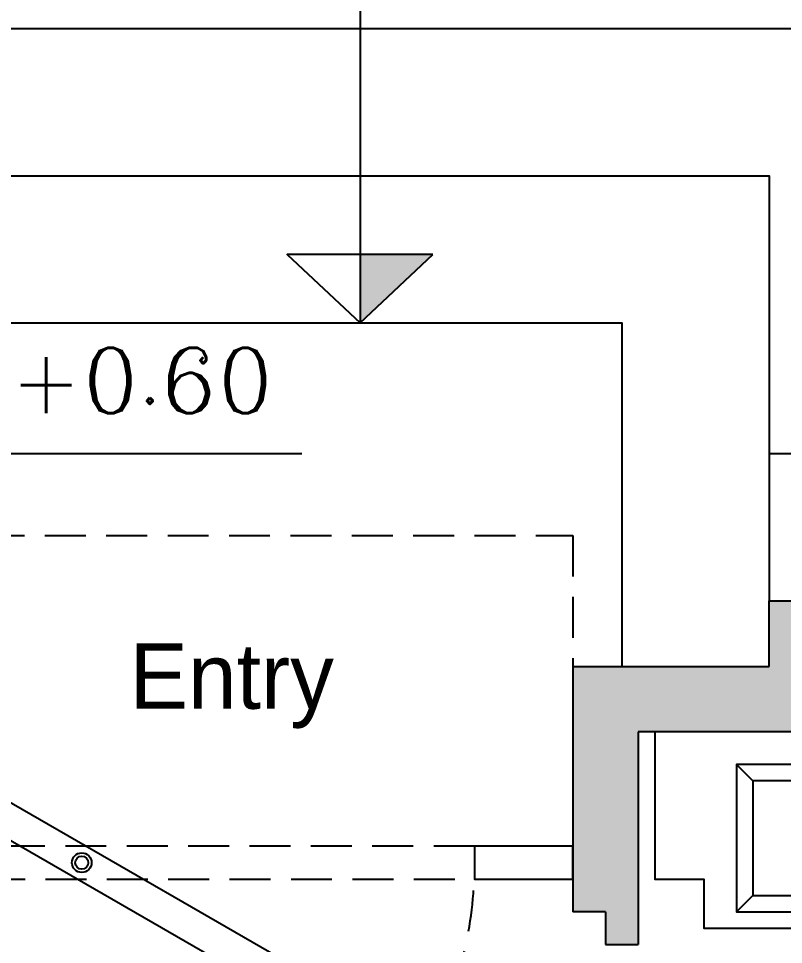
# Model space of a CAD drawing. Header units: millimetres. Extents: x 118878 to 201916, y 10986 to 20993.
# Drawn here: x 180451.7 to 180685.3, y 17868 to 18151 of the extents above; entities that cross this region are included whole.
import ezdxf

# ---------------------------------------------------------------- set-up
doc = ezdxf.new("R2010")
doc.units = ezdxf.units.MM
doc.header["$LTSCALE"] = 100
doc.linetypes.add('HIDDEN2', pattern=[0.1875, 0.125, -0.0625])
for name, color, linetype in [('0-NIVO', 51, 'Continuous'), ('1', 1, 'Continuous'), ('2', 2, 'Continuous'), ('7', 7, 'Continuous'), ('8', 8, 'HIDDEN2'), ('9', 11, 'Continuous'), ('furniture faz2', 181, 'Continuous'), ('text', 201, 'Continuous')]:
    doc.layers.add(name, color=color, linetype=linetype)
doc.styles.add('ROMANC', font='ROMANC.SHX')
doc.styles.add('SHEET', font='andlso.ttf')

# ---------------------------------------------------------------- blocks, each defined once
blk = doc.blocks.new('d-entry')
at = {"layer": '1', "linetype": 'HIDDEN2'}
blk.add_arc((-40, 5), 120, 152.0467, 177.9533, dxfattribs=at)
at = {"layer": '2'}
for points in [[(-146.42, 60.67), (-16.52, -14.33), (-11.52, -5.67), (-141.42, 69.33)], [(-190, 0), (-160, 0), (-160, 10), (-190, 10)], [(-10.18, 0), (-0.18, 0), (-0.18, 10), (-10.18, 10)]]:
    blk.add_lwpolyline(points, close=True, dxfattribs=at)
for radius in [3, 2]:
    blk.add_circle((-40, 5), radius, dxfattribs=at)
at = {"layer": '8'}
for p, q in [((-10.18, 10), (-160, 10)), ((-160, 0), (-10.18, 0))]:
    blk.add_line(p, q, dxfattribs=at)
blk = doc.blocks.new('SSS-12')
for p, q in [((-80, 50), (-85, 55)), ((-30, 50), (-25, 55)), ((-85, 10), (-80, 15)), ((-30, 15), (-25, 10))]:
    blk.add_line(p, q)
blk.add_lwpolyline([(0, 0), (0, 45), (-15, 45), (-15, 60), (-95, 60), (-95, 45), (-180, 45), (-180, 0), (0, 0)])
for points in [[(-85, 55), (-85, 10), (-25, 10), (-25, 55)], [(-80, 50), (-80, 15), (-30, 15), (-30, 50)]]:
    blk.add_lwpolyline(points, close=True)
at = {"ltscale": 0.4}
blk.add_circle((-55, 5), 2, dxfattribs=at)
blk = doc.blocks.new('cod-03')
at = {"layer": '1'}
for points in [[(18, 0, 0.414214), (0, 18), (0, 0)], [(0, 0), (-18, 0, 0.414214), (0, -18)]]:
    blk.add_hatch(color=256, dxfattribs=at).paths.add_polyline_path(points)
at = {"layer": '2'}
for p, q in [((0, 24), (0, -24)), ((-24, 0), (121.86, 0))]:
    blk.add_line(p, q, dxfattribs=at)
blk.add_circle((0, 0), 18, dxfattribs=at)

msp = doc.modelspace()

# ---------------------------------------------------------------- hatches: boundary and pattern name
at = {"layer": '1'}
msp.add_hatch(color=256, dxfattribs=at).paths.add_polyline_path([(180578.2, 18078.84), (180555.98, 18057.97), (180555.98, 18078.84)])
at = {"layer": '9'}
h = msp.add_hatch(color=256, dxfattribs=at)
h.paths.add_polyline_path([(179800.98, 16622.97), (179840.98, 16622.97), (179840.98, 16592.97), (179800.98, 16592.97)], flags=16)
h.paths.add_polyline_path([(179820.98, 17532.97), (179820.98, 17142.97), (179800.98, 17142.97), (179800.98, 16992.97), (179820.98, 16992.97), (179820.98, 16792.97), (179800.98, 16792.97), (179800.98, 16642.97), (179860.98, 16642.97), (179860.98, 16572.97), (179780.98, 16572.97), (179780.98, 17972.97), (179840.98, 17972.97), (179840.98, 17937.97), (179820.98, 17937.97), (179820.98, 17892.97), (179800.98, 17892.97), (179800.98, 17572.97), (179820.98, 17572.97), (179820.98, 17542.97), (180180.98, 17542.97), (180180.98, 17602.97), (180190.98, 17602.97), (180190.98, 17542.97), (180380.98, 17542.97), (180380.98, 17602.97), (180410.98, 17602.97), (180410.98, 17612.97), (180420.98, 17612.97), (180420.98, 17532.97)])
h.paths.add_polyline_path([(180675.98, 17752.97), (180675.98, 17717.97), (180640.98, 17717.97), (180640.98, 17542.97), (180700.98, 17542.97), (180700.98, 17532.97), (180570.98, 17532.97), (180570.98, 17542.97), (180630.98, 17542.97), (180630.98, 17592.97), (180570.98, 17592.97), (180570.98, 17602.97), (180630.98, 17602.97), (180630.98, 17772.97), (180640.98, 17772.97), (180640.98, 17762.97), (180860.98, 17762.97), (180860.98, 17887.97), (180830.98, 17887.97), (180830.98, 17932.97), (180640.98, 17932.97), (180640.98, 17867.97), (180630.98, 17867.97), (180630.98, 17877.97), (180620.98, 17877.97), (180620.98, 17952.97), (180680.98, 17952.97), (180680.98, 17972.97), (180760.98, 17972.97), (180760.98, 17952.97), (180780.98, 17952.97), (180780.98, 17972.97), (180820.98, 17972.97), (180820.98, 17952.97), (180840.98, 17952.97), (180840.98, 17972.97), (180880.98, 17972.97), (180880.98, 17672.97), (180860.98, 17672.97), (180860.98, 17752.97)])
h.paths.add_polyline_path([(180665.98, 17752.97), (180665.98, 17727.97), (180640.98, 17727.97), (180640.98, 17752.97)], flags=16)
h.paths.add_polyline_path([(180420.98, 17877.97), (180420.98, 17887.97), (180430.98, 17887.97), (180430.98, 17952.97), (180180.98, 17952.97), (180180.98, 17732.97), (180200.98, 17732.97), (180200.98, 17742.97), (180190.98, 17742.97), (180190.98, 17932.97), (180380.98, 17932.97), (180380.98, 17742.97), (180295.98, 17742.97), (180295.98, 17732.97), (180410.98, 17732.97), (180410.98, 17722.97), (180420.98, 17722.97), (180420.98, 17742.97), (180390.98, 17742.97), (180390.98, 17877.97)])
h.paths.add_polyline_path([(180820.98, 16827.97), (180830.98, 16827.97), (180830.98, 16862.97), (180880.98, 16862.97), (180880.98, 16802.97), (180820.98, 16802.97)])
h.paths.add_polyline_path([(180380.98, 16802.97), (180380.98, 16812.97), (180380.98, 16852.97), (180420.98, 16852.97), (180420.98, 16827.97), (180430.98, 16827.97), (180430.98, 16802.97)])
h.paths.add_polyline_path([(180800.98, 17032.97), (180860.98, 17032.97), (180860.98, 17532.97), (180800.98, 17532.97), (180800.98, 17552.97), (180830.98, 17552.97), (180830.98, 17572.97), (180860.98, 17572.97), (180860.98, 17582.97), (180880.98, 17582.97), (180880.98, 17012.97), (180800.98, 17012.97)])

# ---------------------------------------------------------------- linework, layer by layer
at = {"layer": '1'}
for points in [[(180555.98, 18192.97), (180555.98, 18057.97)], [(180578.2, 18078.84), (180533.76, 18078.84), (180555.98, 18057.97), (180578.2, 18078.84)]]:
    msp.add_lwpolyline(points, dxfattribs=at)
at = {"layer": '2'}
for points in [[(180385.98, 18102.97), (180385.98, 18147.97), (180725.98, 18147.97), (180725.98, 18017.97), (180680.98, 18017.97)], [(180340.98, 18057.97), (180340.98, 18102.97), (180680.98, 18102.97), (180680.98, 17972.97)], [(180295.98, 17952.97), (180295.98, 18057.97), (180635.98, 18057.97), (180635.98, 17952.97)]]:
    msp.add_lwpolyline(points, dxfattribs=at)
at = {"layer": '7'}
for p, q in [((180620.98, 17952.97), (180620.98, 17877.97)), ((180620.98, 17952.97), (180680.98, 17952.97)), ((180640.98, 17932.97), (180640.98, 17867.97)), ((180630.98, 17877.97), (180620.98, 17877.97)), ((180630.98, 17877.97), (180630.98, 17867.97)), ((180630.98, 17867.97), (180640.98, 17867.97))]:
    msp.add_line(p, q, dxfattribs=at)
for points in [[(180680.98, 17952.97), (180680.98, 17972.97), (180760.98, 17972.97), (180760.98, 17952.97)], [(180860.98, 17762.97), (180860.98, 17887.97), (180830.98, 17887.97), (180830.98, 17932.97), (180640.98, 17932.97)]]:
    msp.add_lwpolyline(points, dxfattribs=at)
at = {"layer": '8'}
msp.add_lwpolyline([(179840.98, 17972.97), (179840.98, 17992.97), (180620.98, 17992.97), (180620.98, 17952.97)], dxfattribs=at)

# ---------------------------------------------------------------- block references
at = {"layer": '0-NIVO', "xscale": 0.8750000000129351, "yscale": 0.8750000000129351, "zscale": 0.8750000000129351}
msp.add_blockref('cod-03', (180431.59, 18018.01), dxfattribs=at)
at = {"layer": '7', "rotation": 180}
msp.add_blockref('d-entry', (180430.98, 17897.97), dxfattribs=at)
at = {"layer": 'furniture faz2', "rotation": 180}
msp.add_blockref('SSS-12', (180645.98, 17932.97), dxfattribs=at)

# ---------------------------------------------------------------- texts
at = {"layer": '0-NIVO', "style": 'ROMANC'}
msp.add_text('+0.60', height=20, dxfattribs=at).set_placement((180448.95, 18030.33))
at = {"layer": 'text', "style": 'SHEET'}
msp.add_text('Entry', height=20, dxfattribs=at).set_placement((180485.58, 17940))

doc.saveas('drawing.dxf')
